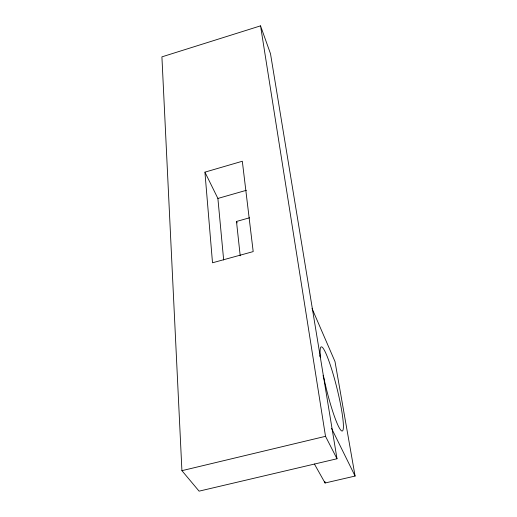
<?xml version="1.0" encoding="UTF-8"?>
<svg xmlns="http://www.w3.org/2000/svg" width="517" height="517" viewBox="0 0 517 517"><rect width="100%" height="100%" fill="white"/><g stroke="black" fill="none" stroke-linecap="round" stroke-linejoin="round"><path stroke-width="0.78" d="M260.542 25.85L161.911 56.864L181.919 470.67L199.097 491.15L337 458.76L270.501 53.729L260.542 25.85L325.51 436.322L337 458.76M204.919 172.148L242.318 161.246L253.194 251.598L212.506 262.785L204.919 172.148L217.89 198.444L223.661 260.006M217.89 198.444L246.415 190.282M240.211 255.799L236.482 221.463L249.537 217.793M181.919 470.67L325.51 436.322M314.394 464.007L325.077 483.001L355.089 476.06L335.01 361.596L312.035 308.5M331.539 428.309L355.089 476.06M236.482 221.463L237.187 222.911M323.035 375.73L323.713 377.197A43.344 5.222 76 0 0 342.37 430.971A43.344 5.222 76 0 0 332.883 373.216A43.344 5.222 76 0 0 320.43 357.228L319.771 355.761M324.838 481.411L325.077 483.001"/></g></svg>
